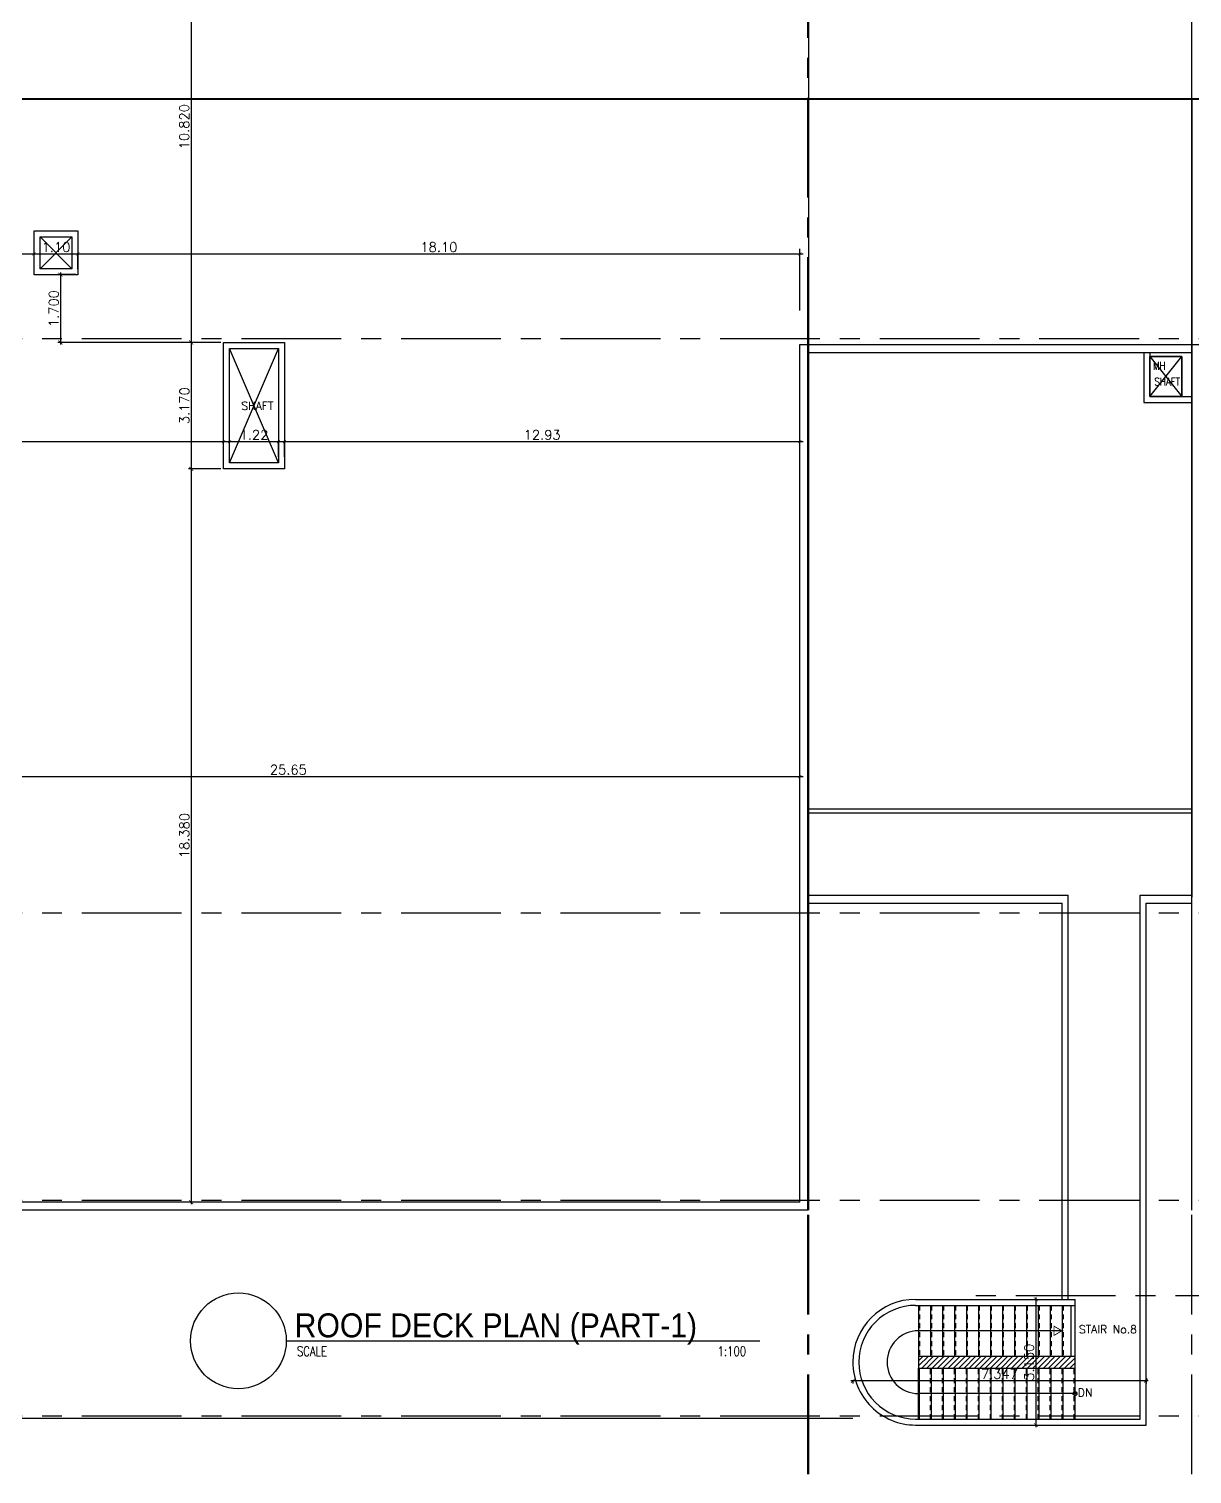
# Model space of a CAD drawing. Extents: x 88808 to 89103, y 39918 to 40001.
# Drawn here: x 88831.6 to 88860.76, y 39921.62 to 39957.84 of the extents above; entities that cross this region are included whole.
import ezdxf
from ezdxf.enums import TextEntityAlignment as Align

# ---------------------------------------------------------------- set-up
doc = ezdxf.new("R2010")
doc.units = 0
doc.header["$MEASUREMENT"] = 0
doc.header["$PDMODE"] = 34
doc.linetypes.add('CENTERX2', pattern=[4, 2.5, -0.5, 0.5, -0.5])
doc.linetypes.add('HIDDEN2', pattern=[0.1875, 0.125, -0.0625])
doc.layers.get('0').update_dxf_attribs({"linetype": 'CONTINUOUS'})
doc.layers.get('DEFPOINTS').update_dxf_attribs({"linetype": 'CONTINUOUS'})
for name, color, linetype in [('AX-DIM', 4, 'CONTINUOUS'), ('AXES', 11, 'CENTERX2'), ('EJ', 9, 'CONTINUOUS'), ('ele', 7, 'CONTINUOUS'), ('Hatch', 11, 'CONTINUOUS'), ('IND-ES-TXT', 4, 'CONTINUOUS'), ('RM-NAME', 5, 'CONTINUOUS'), ('ROOF', 2, 'CONTINUOUS'), ('SHAFT', 4, 'CONTINUOUS'), ('SHAFTS', 3, 'CONTINUOUS'), ('STR', 5, 'CONTINUOUS'), ('TXT', 2, 'CONTINUOUS'), ('TXT1', 2, 'CONTINUOUS')]:
    doc.layers.add(name, color=color, linetype=linetype)
doc.styles.add('ROMANS', font='ROMANS.shx')
doc.styles.add('S5', font='simplex.shx', dxfattribs={"width": 0.77})
doc.styles.add('TTXT', font='swisse.ttf', dxfattribs={"width": 0.6})
doc.dimstyles.new('DIM-OUT', dxfattribs={"dimscale": 0, "dimtxt": 0.24, "dimasz": 0.08, "dimexe": 0.02, "dimexo": 0.02, "dimgap": 0.05, "dimtad": 1, "dimzin": 0, "dimdsep": 46, "dimtxsty": 'ROMANS', "dimblk1": 'ARCHTICK', "dimblk2": 'ARCHTICK', "dimsah": 1, "dimcen": 0.01, "dimdle": 0.08, "dimclrd": 4, "dimclre": 4, "dimclrt": 2, "dimadec": 0, "dimazin": 0, "dimtp": 2, "dimtm": 2, "dimtfac": 0.114286, "dimtix": 1, "dimtmove": 2, "dimatfit": 3, "dimldrblk": 'ARCHTICK', "dimfxl": 0, "dimtolj": 1, "dimtzin": 0, "dimarcsym": 0})
doc.dimstyles.new('STANDARD in', dxfattribs={"dimtxt": 0.24, "dimasz": 0.1, "dimexe": 0.07, "dimexo": 0.07, "dimgap": 0.05, "dimtad": 1, "dimdec": 3, "dimzin": 0, "dimdsep": 46, "dimtxsty": 'ROMANS', "dimblk": 'ARCHTICK', "dimcen": 0.05, "dimdle": 0.05, "dimclrd": 4, "dimclre": 4, "dimclrt": 2, "dimadec": 0, "dimazin": 0, "dimtfac": 1, "dimtdec": 3, "dimtmove": 2, "dimatfit": 3, "dimfxl": 0, "dimtolj": 1, "dimtzin": 0, "dimarcsym": 0})

# ---------------------------------------------------------------- blocks, each defined once
blk = doc.blocks.new('_ARCHTICK')
at = {"color": 0, "linetype": 'ByBlock', "const_width": 0.15}
blk.add_lwpolyline([(-0.5, -0.5), (0.5, 0.5)], dxfattribs=at)
blk = doc.blocks.new('*D45')
at = {"layer": 'AX-DIM', "color": 4, "lineweight": -2}
for p, q in [((88810.31, 39928.23), (88809.61, 39928.23)), ((88809.63, 39922.925), (88809.63, 39928.31)), ((88852.255, 39923.005), (88809.61, 39923.005))]:
    blk.add_line(p, q, dxfattribs=at)
at = {"layer": 'DEFPOINTS', "color": 0}
for p in [(88809.63, 39928.23), (88810.33, 39928.23), (88852.275, 39923.005)]:
    blk.add_point(p, dxfattribs=at)
at = {"layer": 'AX-DIM', "color": 4, "lineweight": -2, "xscale": 0.08, "yscale": 0.08, "zscale": 0.08}
for p, rotation in [((88809.63, 39928.23), 90), ((88809.63, 39923.005), 270)]:
    blk.add_blockref('_ARCHTICK', p, dxfattribs=dict(at, rotation=rotation))
at = {"layer": 'AX-DIM', "color": 2, "insert": (88809.46, 39925.617), "char_height": 0.24, "attachment_point": 5, "rotation": 90, "style": 'ROMANS'}
blk.add_mtext('\\A1;5.23', dxfattribs=at)
blk = doc.blocks.new('*D71')
at = {"layer": 'AX-DIM', "color": 4, "linetype": 'Continuous', "lineweight": -2}
for p, q in [((88836.585, 39960.8), (88835.597, 39960.8)), ((88835.667, 39960.85), (88835.667, 39949.93)), ((88836.411, 39949.98), (88835.597, 39949.98))]:
    blk.add_line(p, q, dxfattribs=at)
at = {"layer": 'DEFPOINTS', "color": 0, "linetype": 'Continuous'}
for p in [(88836.655, 39960.8), (88835.667, 39949.98), (88836.481, 39949.98)]:
    blk.add_point(p, dxfattribs=at)
at = {"layer": 'AX-DIM', "color": 4, "linetype": 'Continuous', "lineweight": -2, "xscale": 0.1, "yscale": 0.1, "zscale": 0.1}
for p, rotation in [((88835.667, 39960.8), 90), ((88835.667, 39949.98), 270)]:
    blk.add_blockref('_ARCHTICK', p, dxfattribs=dict(at, rotation=rotation))
at = {"layer": 'AX-DIM', "color": 2, "linetype": 'Continuous', "insert": (88835.497, 39955.39), "char_height": 0.24, "attachment_point": 5, "rotation": 90, "style": 'ROMANS'}
blk.add_mtext('\\A1;10.820', dxfattribs=at)
blk = doc.blocks.new('*D72')
at = {"layer": 'AX-DIM', "color": 4, "linetype": 'Continuous', "lineweight": -2}
for p, q in [((88836.411, 39949.98), (88835.6, 39949.98)), ((88835.67, 39950.03), (88835.67, 39946.76)), ((88836.411, 39946.81), (88835.6, 39946.81))]:
    blk.add_line(p, q, dxfattribs=at)
at = {"layer": 'DEFPOINTS', "color": 0, "linetype": 'Continuous'}
for p in [(88836.481, 39949.98), (88835.67, 39946.81), (88836.481, 39946.81)]:
    blk.add_point(p, dxfattribs=at)
at = {"layer": 'AX-DIM', "color": 4, "linetype": 'Continuous', "lineweight": -2, "xscale": 0.1, "yscale": 0.1, "zscale": 0.1}
for p, rotation in [((88835.67, 39949.98), 90), ((88835.67, 39946.81), 270)]:
    blk.add_blockref('_ARCHTICK', p, dxfattribs=dict(at, rotation=rotation))
at = {"layer": 'AX-DIM', "color": 2, "linetype": 'Continuous', "insert": (88835.5, 39948.395), "char_height": 0.24, "attachment_point": 5, "rotation": 90, "style": 'ROMANS'}
blk.add_mtext('\\A1;3.170', dxfattribs=at)
blk = doc.blocks.new('*D73')
at = {"layer": 'AX-DIM', "color": 4, "linetype": 'Continuous', "lineweight": -2}
for p, q in [((88835.67, 39946.86), (88835.67, 39928.38)), ((88836.411, 39946.81), (88835.6, 39946.81)), ((88836.411, 39928.43), (88835.6, 39928.43))]:
    blk.add_line(p, q, dxfattribs=at)
at = {"layer": 'DEFPOINTS', "color": 0, "linetype": 'Continuous'}
for p in [(88836.481, 39946.81), (88835.67, 39928.43), (88836.481, 39928.43)]:
    blk.add_point(p, dxfattribs=at)
at = {"layer": 'AX-DIM', "color": 4, "linetype": 'Continuous', "lineweight": -2, "xscale": 0.1, "yscale": 0.1, "zscale": 0.1}
for p, rotation in [((88835.67, 39946.81), 90), ((88835.67, 39928.43), 270)]:
    blk.add_blockref('_ARCHTICK', p, dxfattribs=dict(at, rotation=rotation))
at = {"layer": 'AX-DIM', "color": 2, "linetype": 'Continuous', "insert": (88835.5, 39937.62), "char_height": 0.24, "attachment_point": 5, "rotation": 90, "style": 'ROMANS'}
blk.add_mtext('\\A1;18.380', dxfattribs=at)
blk = doc.blocks.new('*D74')
at = {"layer": 'AX-DIM', "color": 4, "lineweight": -2}
for p, q in [((88818.6, 39947.494), (88836.561, 39947.494)), ((88818.68, 39947.114), (88818.68, 39947.514)), ((88836.481, 39947.114), (88836.481, 39947.514))]:
    blk.add_line(p, q, dxfattribs=at)
at = {"layer": 'DEFPOINTS', "color": 0}
for p in [(88836.481, 39947.494), (88818.68, 39947.094), (88836.481, 39947.094)]:
    blk.add_point(p, dxfattribs=at)
at = {"layer": 'AX-DIM', "color": 4, "lineweight": -2, "xscale": 0.08, "yscale": 0.08, "zscale": 0.08, "rotation": 180}
blk.add_blockref('_ARCHTICK', (88818.68, 39947.494), dxfattribs=at)
at = {"layer": 'AX-DIM', "color": 4, "lineweight": -2, "xscale": 0.08, "yscale": 0.08, "zscale": 0.08}
blk.add_blockref('_ARCHTICK', (88836.481, 39947.494), dxfattribs=at)
at = {"layer": 'AX-DIM', "color": 2, "insert": (88827.581, 39947.664), "char_height": 0.24, "attachment_point": 5, "style": 'ROMANS'}
blk.add_mtext('\\A1;17.80', dxfattribs=at)
blk = doc.blocks.new('*D75')
at = {"layer": 'AX-DIM', "color": 4, "lineweight": -2}
for p, q in [((88837.925, 39947.494), (88851.01, 39947.494)), ((88838.005, 39947.114), (88838.005, 39947.514)), ((88850.93, 39947.114), (88850.93, 39947.514))]:
    blk.add_line(p, q, dxfattribs=at)
at = {"layer": 'DEFPOINTS', "color": 0}
for p in [(88850.93, 39947.494), (88838.005, 39947.094), (88850.93, 39947.094)]:
    blk.add_point(p, dxfattribs=at)
at = {"layer": 'AX-DIM', "color": 4, "lineweight": -2, "xscale": 0.08, "yscale": 0.08, "zscale": 0.08, "rotation": 180}
blk.add_blockref('_ARCHTICK', (88838.005, 39947.494), dxfattribs=at)
at = {"layer": 'AX-DIM', "color": 4, "lineweight": -2, "xscale": 0.08, "yscale": 0.08, "zscale": 0.08}
blk.add_blockref('_ARCHTICK', (88850.93, 39947.494), dxfattribs=at)
at = {"layer": 'AX-DIM', "color": 2, "insert": (88844.468, 39947.664), "char_height": 0.24, "attachment_point": 5, "style": 'ROMANS'}
blk.add_mtext('\\A1;12.93', dxfattribs=at)
blk = doc.blocks.new('*D76')
at = {"layer": 'AX-DIM', "color": 4, "lineweight": -2}
for p, q in [((88836.551, 39947.494), (88837.935, 39947.494)), ((88836.631, 39947.114), (88836.631, 39947.514)), ((88837.855, 39947.114), (88837.855, 39947.514))]:
    blk.add_line(p, q, dxfattribs=at)
at = {"layer": 'DEFPOINTS', "color": 0}
for p in [(88837.855, 39947.494), (88836.631, 39947.094), (88837.855, 39947.094)]:
    blk.add_point(p, dxfattribs=at)
at = {"layer": 'AX-DIM', "color": 4, "lineweight": -2, "xscale": 0.08, "yscale": 0.08, "zscale": 0.08, "rotation": 180}
blk.add_blockref('_ARCHTICK', (88836.631, 39947.494), dxfattribs=at)
at = {"layer": 'AX-DIM', "color": 4, "lineweight": -2, "xscale": 0.08, "yscale": 0.08, "zscale": 0.08}
blk.add_blockref('_ARCHTICK', (88837.855, 39947.494), dxfattribs=at)
at = {"layer": 'AX-DIM', "color": 2, "insert": (88837.243, 39947.664), "char_height": 0.24, "attachment_point": 5, "style": 'ROMANS'}
blk.add_mtext('\\A1;1.22', dxfattribs=at)
blk = doc.blocks.new('*D79')
at = {"layer": 'AX-DIM', "color": 4, "lineweight": -2}
for p, q in [((88825.2, 39939.101), (88851.01, 39939.101)), ((88825.28, 39938.721), (88825.28, 39939.121)), ((88850.93, 39938.721), (88850.93, 39939.121))]:
    blk.add_line(p, q, dxfattribs=at)
at = {"layer": 'DEFPOINTS', "color": 0}
for p in [(88850.93, 39939.101), (88825.28, 39938.701), (88850.93, 39938.701)]:
    blk.add_point(p, dxfattribs=at)
at = {"layer": 'AX-DIM', "color": 4, "lineweight": -2, "xscale": 0.08, "yscale": 0.08, "zscale": 0.08, "rotation": 180}
blk.add_blockref('_ARCHTICK', (88825.28, 39939.101), dxfattribs=at)
at = {"layer": 'AX-DIM', "color": 4, "lineweight": -2, "xscale": 0.08, "yscale": 0.08, "zscale": 0.08}
blk.add_blockref('_ARCHTICK', (88850.93, 39939.101), dxfattribs=at)
at = {"layer": 'AX-DIM', "color": 2, "insert": (88838.105, 39939.271), "char_height": 0.24, "attachment_point": 5, "style": 'ROMANS'}
blk.add_mtext('\\A1;25.65', dxfattribs=at)
blk = doc.blocks.new('*D101')
at = {"layer": 'DEFPOINTS', "color": 0, "linetype": 'Continuous'}
for p in [(88852.258, 39924.032), (88859.605, 39924.091), (88852.258, 39923.957)]:
    blk.add_point(p, dxfattribs=at)
at = {"layer": 'ele', "color": 4, "linetype": 'Continuous', "lineweight": -2}
for p, q in [((88859.605, 39924.021), (88859.605, 39923.887)), ((88859.655, 39923.957), (88852.208, 39923.957)), ((88852.258, 39923.962), (88852.258, 39923.887))]:
    blk.add_line(p, q, dxfattribs=at)
at = {"layer": 'ele', "color": 4, "linetype": 'Continuous', "lineweight": -2, "xscale": 0.1, "yscale": 0.1, "zscale": 0.1, "rotation": 180}
blk.add_blockref('_ARCHTICK', (88852.258, 39923.957), dxfattribs=at)
at = {"layer": 'ele', "color": 4, "linetype": 'Continuous', "lineweight": -2, "xscale": 0.1, "yscale": 0.1, "zscale": 0.1}
blk.add_blockref('_ARCHTICK', (88859.605, 39923.957), dxfattribs=at)
at = {"layer": 'ele', "color": 2, "linetype": 'Continuous', "insert": (88855.932, 39924.127), "char_height": 0.24, "attachment_point": 5, "style": 'ROMANS'}
blk.add_mtext('\\A1;7.347', dxfattribs=at)
blk = doc.blocks.new('*D102')
at = {"layer": 'DEFPOINTS', "color": 0, "linetype": 'Continuous'}
for p in [(88856.403, 39925.995), (88856.286, 39922.845), (88856.845, 39922.845)]:
    blk.add_point(p, dxfattribs=at)
at = {"layer": 'ele', "color": 4, "linetype": 'Continuous', "lineweight": -2}
for p, q in [((88856.473, 39925.995), (88856.915, 39925.995)), ((88856.845, 39926.045), (88856.845, 39922.795)), ((88856.356, 39922.845), (88856.915, 39922.845))]:
    blk.add_line(p, q, dxfattribs=at)
at = {"layer": 'ele', "color": 4, "linetype": 'Continuous', "lineweight": -2, "xscale": 0.1, "yscale": 0.1, "zscale": 0.1}
for p, rotation in [((88856.845, 39925.995), 90), ((88856.845, 39922.845), 270)]:
    blk.add_blockref('_ARCHTICK', p, dxfattribs=dict(at, rotation=rotation))
at = {"layer": 'ele', "color": 2, "linetype": 'Continuous', "insert": (88856.675, 39924.42), "char_height": 0.24, "attachment_point": 5, "rotation": 90, "style": 'ROMANS'}
blk.add_mtext('\\A1;3.150', dxfattribs=at)
blk = doc.blocks.new('*D333')
at = {"layer": 'AX-DIM', "color": 4, "lineweight": -2}
for p, q in [((88837.925, 39947.494), (88851.01, 39947.494)), ((88838.005, 39947.114), (88838.005, 39947.514)), ((88850.93, 39947.114), (88850.93, 39947.514))]:
    blk.add_line(p, q, dxfattribs=at)
at = {"layer": 'DEFPOINTS', "color": 0}
for p in [(88850.93, 39947.494), (88838.005, 39947.094), (88850.93, 39947.094)]:
    blk.add_point(p, dxfattribs=at)
at = {"layer": 'AX-DIM', "color": 4, "lineweight": -2, "xscale": 0.08, "yscale": 0.08, "zscale": 0.08, "rotation": 180}
blk.add_blockref('_ARCHTICK', (88838.005, 39947.494), dxfattribs=at)
at = {"layer": 'AX-DIM', "color": 4, "lineweight": -2, "xscale": 0.08, "yscale": 0.08, "zscale": 0.08}
blk.add_blockref('_ARCHTICK', (88850.93, 39947.494), dxfattribs=at)
at = {"layer": 'AX-DIM', "color": 2, "insert": (88844.468, 39947.664), "char_height": 0.24, "attachment_point": 5, "style": 'ROMANS'}
blk.add_mtext('\\A1;12.93', dxfattribs=at)
blk = doc.blocks.new('*D334')
at = {"layer": 'AX-DIM', "color": 4, "lineweight": -2}
for p, q in [((88818.6, 39947.494), (88836.561, 39947.494)), ((88818.68, 39947.114), (88818.68, 39947.514)), ((88836.481, 39947.114), (88836.481, 39947.514))]:
    blk.add_line(p, q, dxfattribs=at)
at = {"layer": 'DEFPOINTS', "color": 0}
for p in [(88836.481, 39947.494), (88818.68, 39947.094), (88836.481, 39947.094)]:
    blk.add_point(p, dxfattribs=at)
at = {"layer": 'AX-DIM', "color": 4, "lineweight": -2, "xscale": 0.08, "yscale": 0.08, "zscale": 0.08, "rotation": 180}
blk.add_blockref('_ARCHTICK', (88818.68, 39947.494), dxfattribs=at)
at = {"layer": 'AX-DIM', "color": 4, "lineweight": -2, "xscale": 0.08, "yscale": 0.08, "zscale": 0.08}
blk.add_blockref('_ARCHTICK', (88836.481, 39947.494), dxfattribs=at)
at = {"layer": 'AX-DIM', "color": 2, "insert": (88827.581, 39947.664), "char_height": 0.24, "attachment_point": 5, "style": 'ROMANS'}
blk.add_mtext('\\A1;17.80', dxfattribs=at)
blk = doc.blocks.new('*D409')
at = {"layer": 'AX-DIM', "color": 4, "lineweight": -2}
for p, q in [((88818.6, 39952.201), (88831.81, 39952.201)), ((88818.68, 39951.821), (88818.68, 39952.221)), ((88831.73, 39951.821), (88831.73, 39952.221))]:
    blk.add_line(p, q, dxfattribs=at)
at = {"layer": 'DEFPOINTS', "color": 0}
for p in [(88831.73, 39952.201), (88818.68, 39951.801), (88831.73, 39951.801)]:
    blk.add_point(p, dxfattribs=at)
at = {"layer": 'AX-DIM', "color": 4, "lineweight": -2, "xscale": 0.08, "yscale": 0.08, "zscale": 0.08, "rotation": 180}
blk.add_blockref('_ARCHTICK', (88818.68, 39952.201), dxfattribs=at)
at = {"layer": 'AX-DIM', "color": 4, "lineweight": -2, "xscale": 0.08, "yscale": 0.08, "zscale": 0.08}
blk.add_blockref('_ARCHTICK', (88831.73, 39952.201), dxfattribs=at)
at = {"layer": 'AX-DIM', "color": 2, "insert": (88825.205, 39952.371), "char_height": 0.24, "attachment_point": 5, "style": 'ROMANS'}
blk.add_mtext('\\A1;13.05', dxfattribs=at)
blk = doc.blocks.new('*D410')
at = {"layer": 'AX-DIM', "color": 4, "lineweight": -2}
for p, q in [((88831.65, 39952.201), (88832.91, 39952.201)), ((88831.73, 39951.821), (88831.73, 39952.221)), ((88832.83, 39951.821), (88832.83, 39952.221))]:
    blk.add_line(p, q, dxfattribs=at)
at = {"layer": 'DEFPOINTS', "color": 0}
for p in [(88832.83, 39952.201), (88831.73, 39951.801), (88832.83, 39951.801)]:
    blk.add_point(p, dxfattribs=at)
at = {"layer": 'AX-DIM', "color": 4, "lineweight": -2, "xscale": 0.08, "yscale": 0.08, "zscale": 0.08, "rotation": 180}
blk.add_blockref('_ARCHTICK', (88831.73, 39952.201), dxfattribs=at)
at = {"layer": 'AX-DIM', "color": 4, "lineweight": -2, "xscale": 0.08, "yscale": 0.08, "zscale": 0.08}
blk.add_blockref('_ARCHTICK', (88832.83, 39952.201), dxfattribs=at)
at = {"layer": 'AX-DIM', "color": 2, "insert": (88832.28, 39952.371), "char_height": 0.24, "attachment_point": 5, "style": 'ROMANS'}
blk.add_mtext('\\A1;1.10', dxfattribs=at)
blk = doc.blocks.new('*D411')
at = {"layer": 'AX-DIM', "color": 4, "lineweight": -2}
for p, q in [((88832.75, 39952.201), (88851.01, 39952.201)), ((88832.83, 39951.821), (88832.83, 39952.221)), ((88850.93, 39951.821), (88850.93, 39952.221))]:
    blk.add_line(p, q, dxfattribs=at)
at = {"layer": 'DEFPOINTS', "color": 0}
for p in [(88850.93, 39952.201), (88832.83, 39951.801), (88850.93, 39951.801)]:
    blk.add_point(p, dxfattribs=at)
at = {"layer": 'AX-DIM', "color": 4, "lineweight": -2, "xscale": 0.08, "yscale": 0.08, "zscale": 0.08, "rotation": 180}
blk.add_blockref('_ARCHTICK', (88832.83, 39952.201), dxfattribs=at)
at = {"layer": 'AX-DIM', "color": 4, "lineweight": -2, "xscale": 0.08, "yscale": 0.08, "zscale": 0.08}
blk.add_blockref('_ARCHTICK', (88850.93, 39952.201), dxfattribs=at)
at = {"layer": 'AX-DIM', "color": 2, "insert": (88841.88, 39952.371), "char_height": 0.24, "attachment_point": 5, "style": 'ROMANS'}
blk.add_mtext('\\A1;18.10', dxfattribs=at)
blk = doc.blocks.new('*D412')
at = {"layer": 'AX-DIM', "color": 4, "linetype": 'Continuous', "lineweight": -2}
for p, q in [((88832.774, 39951.68), (88832.323, 39951.68)), ((88832.393, 39951.73), (88832.393, 39949.93)), ((88835.667, 39949.98), (88832.323, 39949.98))]:
    blk.add_line(p, q, dxfattribs=at)
at = {"layer": 'DEFPOINTS', "color": 0, "linetype": 'Continuous'}
for p in [(88832.844, 39951.68), (88832.393, 39949.98), (88835.737, 39949.98)]:
    blk.add_point(p, dxfattribs=at)
at = {"layer": 'AX-DIM', "color": 4, "linetype": 'Continuous', "lineweight": -2, "xscale": 0.1, "yscale": 0.1, "zscale": 0.1}
for p, rotation in [((88832.393, 39951.68), 90), ((88832.393, 39949.98), 270)]:
    blk.add_blockref('_ARCHTICK', p, dxfattribs=dict(at, rotation=rotation))
at = {"layer": 'AX-DIM', "color": 2, "linetype": 'Continuous', "insert": (88832.223, 39950.83), "char_height": 0.24, "attachment_point": 5, "rotation": 90, "style": 'ROMANS'}
blk.add_mtext('\\A1;1.700', dxfattribs=at)

msp = doc.modelspace()

# ---------------------------------------------------------------- hatches: boundary and pattern name
at = {"layer": 'Hatch', "linetype": 'Continuous'}
h = msp.add_hatch(dxfattribs=at)
h.set_pattern_fill('ANSI31', color=256, scale=0.75, style=0)
h.paths.add_polyline_path([(88855.9503, 39924.5696), (88853.9051, 39924.5696), (88853.9051, 39924.2696), (88855.9503, 39924.2696)])
h.paths.add_polyline_path([(88857.8251, 39924.5696), (88855.9503, 39924.5696), (88855.9503, 39924.2696), (88857.8251, 39924.2696)])
h.paths.add_polyline_path([(88856.5454, 39924.1581), (88856.5454, 39924.681), (88856.8454, 39924.681), (88856.8454, 39924.1581)], flags=9)

# ---------------------------------------------------------------- linework, layer by layer
at = {"layer": 'AX-DIM'}
msp.add_line((88850.9303, 39950.7814), (88850.9303, 39952.329), dxfattribs=at)
at = {"layer": 'AXES'}
for p, q in [((88851.1303, 39921.6153), (88851.1303, 39998.4508)), ((88851.1503, 39921.6153), (88851.1503, 39998.4508)), ((88860.7503, 39921.6153), (88860.7503, 39998.4508)), ((88809.2803, 39956.0996), (88876.9703, 39956.0996)), ((88809.2803, 39956.0796), (88876.9703, 39956.0796)), ((88808.9303, 39950.0796), (88876.9703, 39950.0796)), ((88808.9303, 39935.6796), (88876.9703, 39935.6796)), ((88808.9303, 39928.4796), (88876.9703, 39928.4796)), ((88898.8428, 39926.0796), (88854.8475, 39926.0796)), ((88808.9303, 39923.0796), (88876.9703, 39923.0796))]:
    msp.add_line(p, q, dxfattribs=at)
at = {"layer": 'EJ'}
for p, q in [((88851.1503, 39928.2296), (88851.1503, 39987.5496)), ((88860.7503, 39928.2296), (88860.7503, 39987.5496)), ((88860.7503, 39936.0796), (88860.7503, 39938.1796))]:
    msp.add_line(p, q, dxfattribs=at)
at = {"layer": 'EJ', "color": 11, "linetype": 'Continuous'}
for p, q in [((88818.6803, 39956.0996), (88892.846, 39956.0996)), ((88818.6803, 39956.0796), (88892.846, 39956.0796)), ((88818.6803, 39956.0796), (88892.846, 39956.0796))]:
    msp.add_line(p, q, dxfattribs=at)
at = {"layer": 'EJ', "color": 8}
msp.add_line((88860.7503, 39956.0796), (88860.7503, 39949.9296), dxfattribs=at)
at = {"layer": 'ROOF'}
for p, q in [((88850.9303, 39928.4296), (88850.9303, 39949.9296)), ((88850.9303, 39949.9296), (88860.9703, 39949.9296)), ((88851.1303, 39928.2296), (88851.1303, 39949.9296)), ((88851.1303, 39949.9296), (88851.1303, 39928.2296)), ((88851.1503, 39949.7296), (88860.7503, 39949.7296)), ((88860.7503, 39949.9296), (88860.7503, 39936.0796)), ((88860.7503, 39938.2796), (88851.1503, 39938.2796)), ((88860.7503, 39938.1796), (88851.1503, 39938.1796)), ((88851.1503, 39936.1296), (88857.6553, 39936.1296)), ((88857.6553, 39925.9946), (88857.6553, 39936.1296)), ((88859.4553, 39925.9946), (88859.4553, 39936.1296)), ((88859.4553, 39936.1296), (88860.7503, 39936.1296)), ((88860.7503, 39928.4296), (88860.7503, 39936.1296)), ((88851.1503, 39935.9296), (88857.5053, 39935.9296)), ((88857.5053, 39925.9946), (88857.5053, 39935.9296)), ((88859.6053, 39925.9946), (88859.6053, 39935.9296)), ((88859.6053, 39935.9296), (88860.7503, 39935.9296)), ((88857.7251, 39924.5696), (88857.7251, 39925.8446)), ((88857.8251, 39924.2696), (88857.8251, 39925.9946)), ((88853.9051, 39924.5696), (88857.8251, 39924.5696)), ((88853.9051, 39924.5696), (88853.9051, 39924.2696)), ((88853.9051, 39924.2696), (88857.8251, 39924.2696))]:
    msp.add_line(p, q, dxfattribs=at)
at = {"layer": 'ROOF', "linetype": 'Continuous'}
for p, q in [((88850.9303, 39928.4296), (88818.6803, 39928.4296)), ((88851.1303, 39928.2296), (88818.4803, 39928.2296)), ((88853.8297, 39925.9946), (88857.8251, 39925.9946)), ((88853.8297, 39925.8446), (88857.8251, 39925.8446)), ((88859.4553, 39922.9946), (88859.4553, 39926.0796)), ((88859.6053, 39922.8446), (88859.6053, 39925.9946)), ((88853.8297, 39922.9946), (88859.4553, 39922.9946)), ((88853.8297, 39922.8446), (88859.6053, 39922.8446))]:
    msp.add_line(p, q, dxfattribs=at)
for radius, start, end in [(1.575, 90, 180), (1.425, 89.99998, 180), (1.575, 180, 270.00003), (1.425, 180, 270.00003)]:
    msp.add_arc((88853.8297, 39924.4196), radius, start, end, dxfattribs=at)
at = {"layer": 'SHAFT', "linetype": 'ByBlock'}
for p, q in [((88859.7003, 39948.6296), (88860.5003, 39949.6296)), ((88859.7003, 39949.6296), (88860.5003, 39948.6296))]:
    msp.add_line(p, q, dxfattribs=at)
at = {"layer": 'SHAFT', "color": 7, "linetype": 'Continuous'}
for points in [[(88859.5503, 39949.7296), (88859.5503, 39948.4796), (88860.7503, 39948.4796)], [(88859.7003, 39949.7296), (88859.7003, 39948.6296), (88860.7503, 39948.6296)]]:
    msp.add_lwpolyline(points, dxfattribs=at)
at = {"layer": 'SHAFT', "linetype": 'ByBlock'}
msp.add_lwpolyline([(88859.7003, 39949.6296), (88860.5003, 39949.6296), (88860.5003, 39948.6296), (88859.7003, 39948.6296)], close=True, dxfattribs=at)
msp.add_lwpolyline([(88859.7003, 39949.6296), (88860.5003, 39949.6296), (88860.5003, 39948.6296), (88859.7003, 39948.6296)], close=True, dxfattribs=at)
at = {"layer": 'SHAFT', "linetype": 'ByBlock', "ltscale": 0.3}
msp.add_lwpolyline([(88859.7003, 39948.6296), (88860.5003, 39948.6296), (88860.5003, 39949.6296), (88859.7003, 39949.6296)], close=True, dxfattribs=at)
at = {"layer": 'SHAFTS', "color": 7}
for p, q in [((88832.6803, 39952.6296), (88831.8803, 39951.8296)), ((88831.8803, 39952.6296), (88832.6803, 39951.8296)), ((88836.4812, 39949.9796), (88838.0053, 39949.9796)), ((88836.4812, 39946.8096), (88836.4812, 39949.9796)), ((88836.6303, 39946.9596), (88837.8553, 39949.8296)), ((88837.8553, 39946.9596), (88836.6303, 39949.8296)), ((88836.6303, 39946.9596), (88837.8553, 39949.8296)), ((88837.8553, 39946.9596), (88836.6303, 39949.8296)), ((88836.6312, 39949.8296), (88837.8553, 39949.8296)), ((88836.6312, 39946.9596), (88836.6312, 39949.8296)), ((88837.8553, 39949.8296), (88837.8553, 39946.9596)), ((88838.0053, 39949.9796), (88838.0053, 39946.8096)), ((88837.8553, 39946.9596), (88836.6312, 39946.9596)), ((88838.0053, 39946.8096), (88836.4812, 39946.8096))]:
    msp.add_line(p, q, dxfattribs=at)
for points in [[(88831.7303, 39952.7796), (88832.8303, 39952.7796), (88832.8303, 39951.6796), (88831.7303, 39951.6796)], [(88831.8803, 39952.6296), (88832.6803, 39952.6296), (88832.6803, 39951.8296), (88831.8803, 39951.8296)]]:
    msp.add_lwpolyline(points, close=True, dxfattribs=at)
at = {"layer": 'STR'}
for p, q in [((88853.9051, 39925.8446), (88853.9051, 39924.5696)), ((88854.2051, 39925.8446), (88854.2051, 39924.5696)), ((88854.5051, 39925.8446), (88854.5051, 39924.5696)), ((88854.8051, 39925.8446), (88854.8051, 39924.5696)), ((88855.1051, 39925.8446), (88855.1051, 39924.5696)), ((88855.4051, 39925.8446), (88855.4051, 39924.5696)), ((88855.7051, 39925.8446), (88855.7051, 39924.5696)), ((88856.0051, 39925.8446), (88856.0051, 39924.5696)), ((88856.3051, 39925.8446), (88856.3051, 39924.5696)), ((88856.6051, 39925.8446), (88856.6051, 39924.5696)), ((88856.9051, 39925.8446), (88856.9051, 39924.5696)), ((88857.2051, 39925.8446), (88857.2051, 39924.5696)), ((88857.5051, 39925.8446), (88857.5051, 39924.5696)), ((88857.5251, 39925.2071), (88853.9026, 39925.2071)), ((88853.9051, 39922.9946), (88853.9051, 39924.2696)), ((88853.9251, 39922.9946), (88853.9251, 39924.2696)), ((88854.2251, 39922.9946), (88854.2251, 39924.2696)), ((88854.5251, 39922.9946), (88854.5251, 39924.2696)), ((88854.8251, 39922.9946), (88854.8251, 39924.2696)), ((88855.1251, 39922.9946), (88855.1251, 39924.2696)), ((88855.4251, 39922.9946), (88855.4251, 39924.2696)), ((88855.7251, 39922.9946), (88855.7251, 39924.2696)), ((88856.0251, 39922.9946), (88856.0251, 39924.2696)), ((88856.3251, 39922.9946), (88856.3251, 39924.2696)), ((88856.6251, 39922.9946), (88856.6251, 39924.2696)), ((88856.9251, 39922.9946), (88856.9251, 39924.2696)), ((88857.2251, 39922.9946), (88857.2251, 39924.2696)), ((88857.5251, 39922.9946), (88857.5251, 39924.2696)), ((88857.8251, 39922.9946), (88857.8251, 39924.2696)), ((88857.8722, 39923.6321), (88853.9026, 39923.6321))]:
    msp.add_line(p, q, dxfattribs=at)
at = {"layer": 'STR', "linetype": 'HIDDEN2'}
for p, q in [((88853.9251, 39925.8446), (88853.9251, 39924.5696)), ((88854.2251, 39925.8446), (88854.2251, 39924.5696)), ((88854.5251, 39925.8446), (88854.5251, 39924.5696)), ((88854.8251, 39925.8446), (88854.8251, 39924.5696)), ((88855.1251, 39925.8446), (88855.1251, 39924.5696)), ((88855.4251, 39925.8446), (88855.4251, 39924.5696)), ((88855.7251, 39925.8446), (88855.7251, 39924.5696)), ((88856.0251, 39925.8446), (88856.0251, 39924.5696)), ((88856.3251, 39925.8446), (88856.3251, 39924.5696)), ((88856.6251, 39925.8446), (88856.6251, 39924.5696)), ((88856.9251, 39925.8446), (88856.9251, 39924.5696)), ((88857.2251, 39925.8446), (88857.2251, 39924.5696)), ((88857.5251, 39925.8446), (88857.5251, 39924.5696)), ((88853.9051, 39922.9946), (88853.9051, 39924.2696)), ((88853.9251, 39922.9946), (88853.9251, 39924.2696)), ((88854.2051, 39922.9946), (88854.2051, 39924.2696)), ((88854.5051, 39922.9946), (88854.5051, 39924.2696)), ((88854.8051, 39922.9946), (88854.8051, 39924.2696)), ((88855.1051, 39922.9946), (88855.1051, 39924.2696)), ((88855.4051, 39922.9946), (88855.4051, 39924.2696)), ((88855.7051, 39922.9946), (88855.7051, 39924.2696)), ((88856.0051, 39922.9946), (88856.0051, 39924.2696)), ((88856.3051, 39922.9946), (88856.3051, 39924.2696)), ((88856.6051, 39922.9946), (88856.6051, 39924.2696)), ((88856.9051, 39922.9946), (88856.9051, 39924.2696)), ((88857.2051, 39922.9946), (88857.2051, 39924.2696)), ((88857.5051, 39922.9946), (88857.5051, 39924.2696)), ((88857.8051, 39922.9946), (88857.8051, 39924.2696))]:
    msp.add_line(p, q, dxfattribs=at)
at = {"layer": 'STR', "const_width": 0.0215}
msp.add_lwpolyline([(88857.2983, 39925.0916), (88857.2983, 39925.3225), (88857.4983, 39925.2071)], close=True, dxfattribs=at)
at = {"layer": 'STR'}
msp.add_circle((88857.8251, 39923.6321), 0.0472, dxfattribs=at)
msp.add_arc((88853.9026, 39924.4196), 0.7875, 90, 270, dxfattribs=at)
at = {"layer": 'TXT', "color": 6}
msp.add_line((88838.0539, 39924.955), (88849.9261, 39924.955), dxfattribs=at)
msp.add_circle((88836.8539, 39924.955), 1.2, dxfattribs=at)

# ---------------------------------------------------------------- texts
at = {"layer": 'IND-ES-TXT', "color": 2, "style": 'S5', "width": 0.77}
for tag, p in [('SCALE', (88838.6974, 39924.6925)), ('1:100', (88849.2231, 39924.6925))]:
    msp.add_attdef(tag, text='AR02', height=0.24, dxfattribs=at).set_placement(p, align=Align.MIDDLE)
at = {"layer": 'RM-NAME', "color": 2, "style": 'ROMANS'}
msp.add_text('STAIR No.8', height=0.2, dxfattribs=at).set_placement((88858.6505, 39925.2446), align=Align.MIDDLE)
at = {"layer": 'RM-NAME', "style": 'ROMANS'}
msp.add_text('DN', height=0.2, dxfattribs=at).set_placement((88858.0794, 39923.6596), align=Align.MIDDLE)
at = {"layer": 'SHAFT', "style": 'ROMANS', "width": 0.8}
for s, p in [('MH', (88859.937, 39949.3978)), ('SHAFT', (88860.138, 39948.9978))]:
    msp.add_text(s, height=0.2, dxfattribs=at).set_placement(p, align=Align.MIDDLE)
at = {"layer": 'SHAFT', "style": 'ROMANS'}
msp.add_text('SHAFT', height=0.2, dxfattribs=at).set_placement((88837.3288, 39948.3919), align=Align.MIDDLE)
at = {"layer": 'TXT1', "color": 6, "style": 'TTXT', "width": 0.9}
msp.add_text('ROOF DECK PLAN (PART-1)', height=0.601773, dxfattribs=at).set_placement((88838.263, 39925.0427))

# ---------------------------------------------------------------- dimensions: what is measured, and where the dimension line sits
at = {"layer": 'AX-DIM', "linetype": 'Continuous'}
for base, p1, p2, picture, middle in [((88835.6669, 39949.9796), (88836.6553, 39960.7996), (88836.4812, 39949.9796), '*D71', (88835.4969, 39955.3896)), ((88832.3928, 39949.9796), (88832.8439, 39951.6796), (88835.7373, 39949.9796), '*D412', (88832.2228, 39950.8296)), ((88835.67, 39946.8096), (88836.4812, 39949.9796), (88836.4812, 39946.8096), '*D72', (88835.5, 39948.3946)), ((88835.67, 39928.4296), (88836.4812, 39946.8096), (88836.4812, 39928.4296), '*D73', (88835.5, 39937.6196))]:
    dim = msp.add_linear_dim(base=base, p1=p1, p2=p2, angle=90, dimstyle='STANDARD in', dxfattribs=at)
    dim.commit()
    dim.dimension.update_dxf_attribs({"geometry": picture, "text_midpoint": middle})
at = {"layer": 'AX-DIM'}
for base, p1, p2, picture, middle in [((88831.7303, 39952.2007), (88818.6803, 39951.8007), (88831.7303, 39951.8007), '*D409', (88825.2053, 39952.3707)), ((88832.8303, 39952.2007), (88831.7303, 39951.8007), (88832.8303, 39951.8007), '*D410', (88832.2803, 39952.3707)), ((88850.9303, 39952.2007), (88832.8303, 39951.8007), (88850.9303, 39951.8007), '*D411', (88841.8803, 39952.3707)), ((88836.4812, 39947.4939), (88818.6803, 39947.0939), (88836.4812, 39947.0939), '*D74', (88827.5807, 39947.6639)), ((88836.4812, 39947.4939), (88818.6803, 39947.0939), (88836.4812, 39947.0939), '*D334', (88827.5807, 39947.6639)), ((88837.8553, 39947.4939), (88836.6312, 39947.0939), (88837.8553, 39947.0939), '*D76', (88837.2432, 39947.6639)), ((88850.9302584, 39947.4939345), (88838.0052581, 39947.0939345), (88850.9302584, 39947.0939345), '*D75', (88844.4677583, 39947.6639345)), ((88850.9302584, 39947.4939345), (88838.0052581, 39947.0939345), (88850.9302584, 39947.0939345), '*D333', (88844.4677583, 39947.6639345)), ((88850.9303, 39939.1011), (88825.2803, 39938.7011), (88850.9303, 39938.7011), '*D79', (88838.1053, 39939.2711))]:
    dim = msp.add_linear_dim(base=base, p1=p1, p2=p2, dimstyle='DIM-OUT', override={"dimscale": 1}, dxfattribs=at)
    dim.commit()
    dim.dimension.update_dxf_attribs({"geometry": picture, "text_midpoint": middle})
dim = msp.add_linear_dim(base=(88809.6302584497, 39928.2295624405), p1=(88852.2752584498, 39923.0045624405), p2=(88810.3302584497, 39928.2295624405), angle=90, dimstyle='DIM-OUT', override={"dimscale": 1, "dimclre": 4}, dxfattribs=at)
dim.commit()
dim.dimension.update_dxf_attribs({"geometry": '*D45', "text_midpoint": (88809.4602584497, 39925.6170624405)})
at = {"layer": 'ele', "color": 0, "linetype": 'Continuous'}
dim = msp.add_linear_dim(base=(88856.8454, 39922.8446), p1=(88856.4025, 39925.9946), p2=(88856.2858, 39922.8446), angle=90, dimstyle='STANDARD in', dxfattribs=at)
dim.commit()
dim.dimension.update_dxf_attribs({"geometry": '*D102', "text_midpoint": (88856.6754, 39924.4196)})
dim = msp.add_linear_dim(base=(88852.2579, 39923.9573), p1=(88859.6053, 39924.0912), p2=(88852.2579, 39924.0324), dimstyle='STANDARD in', dxfattribs=at)
dim.commit()
dim.dimension.update_dxf_attribs({"geometry": '*D101', "text_midpoint": (88855.9316, 39924.1273)})

doc.saveas('drawing.dxf')
